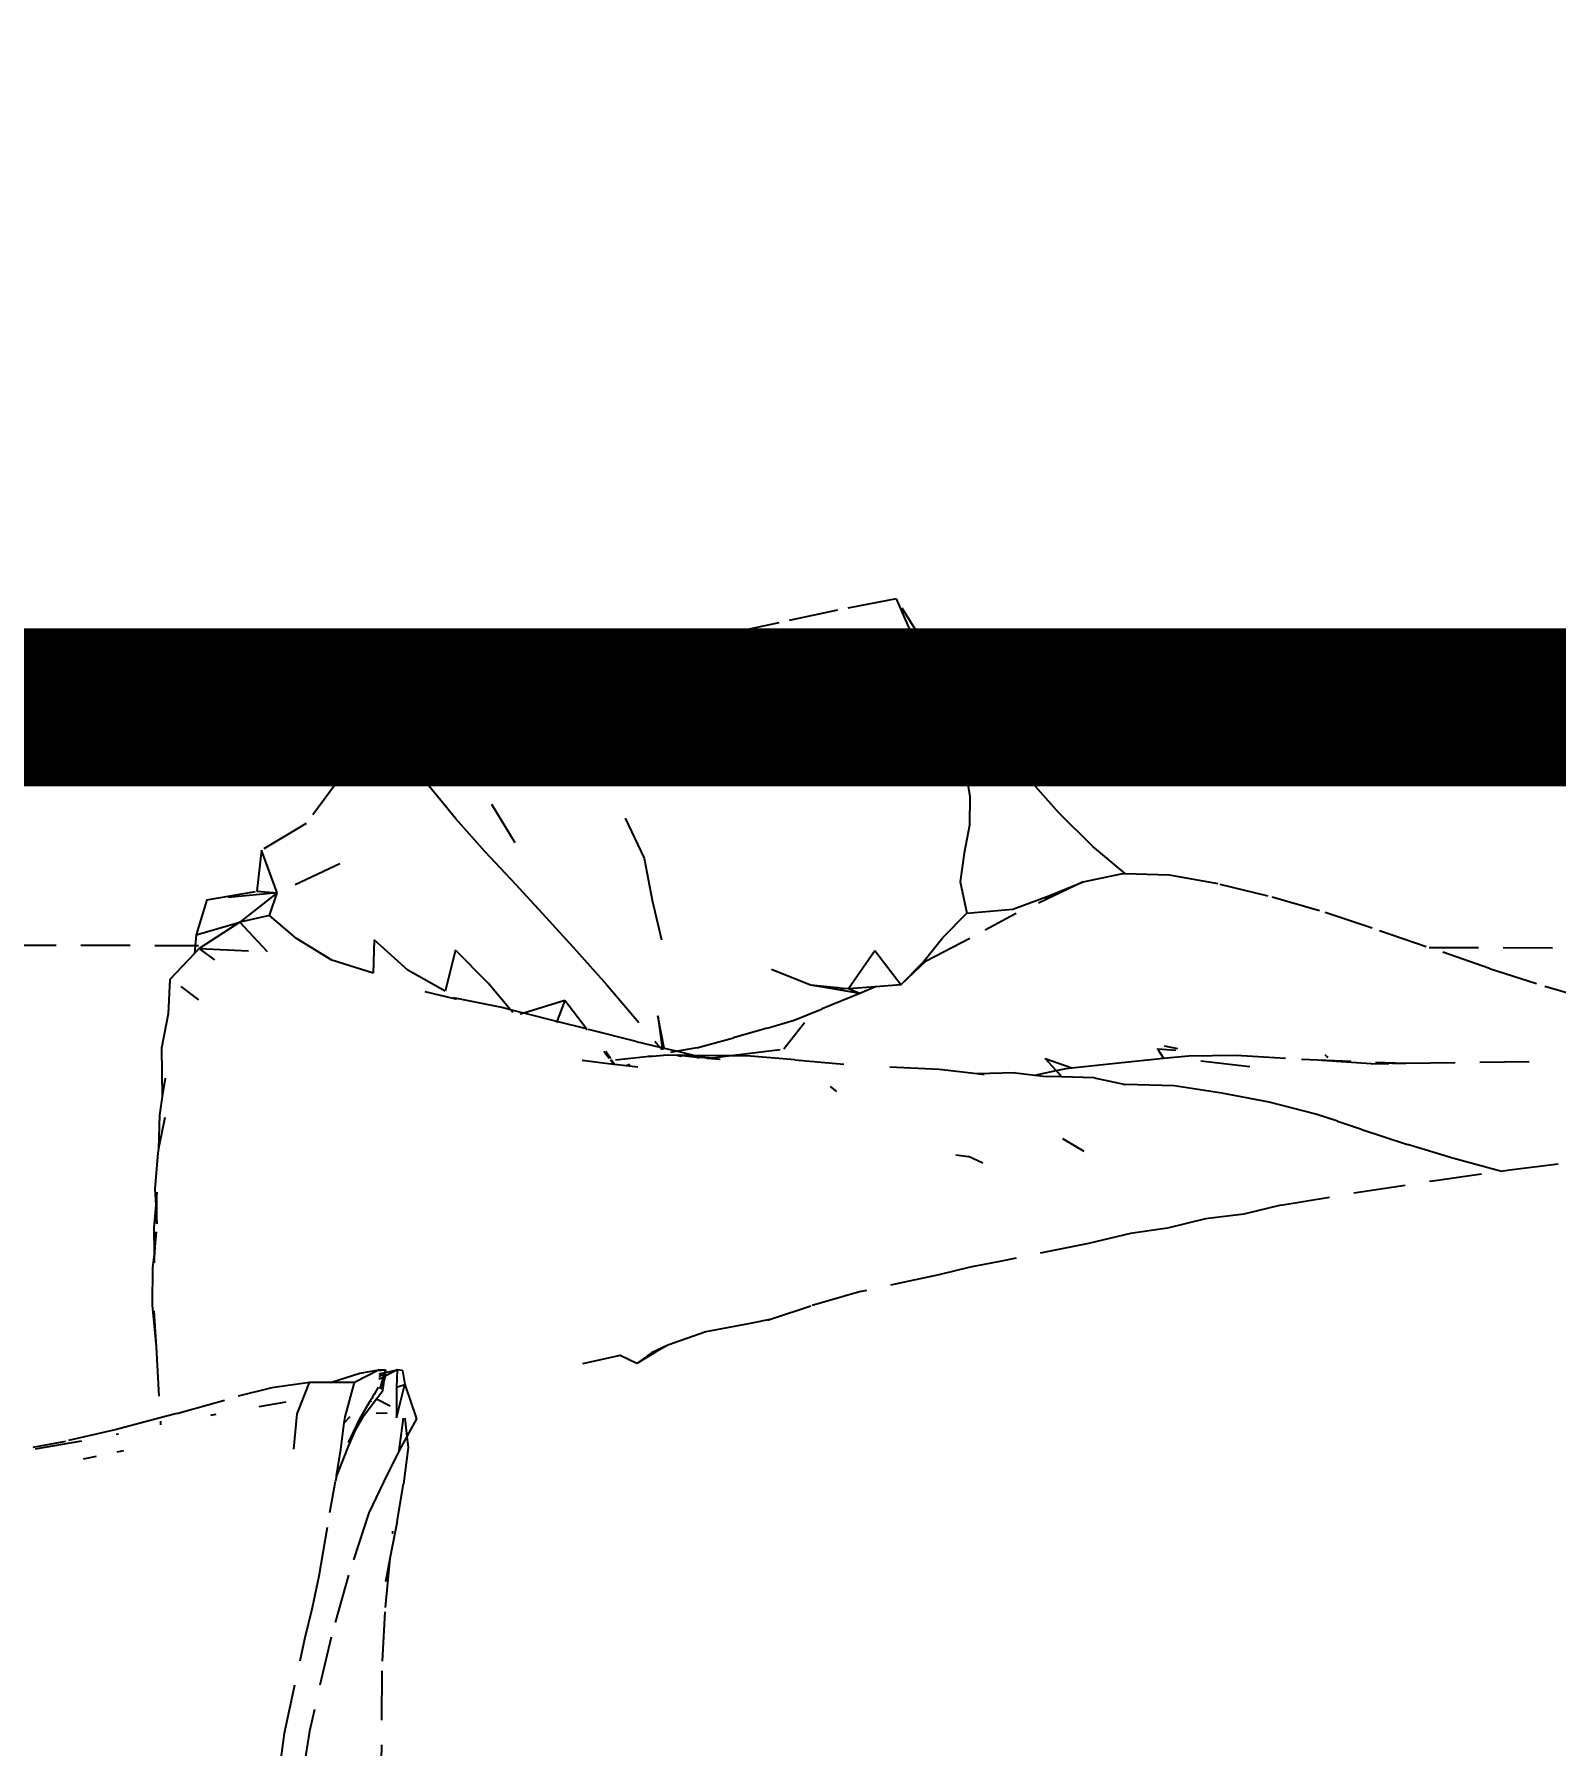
# Model space of a CAD drawing. Header units: millimetres. Extents: x 0 to 460473, y -68369 to 85219.
# Drawn here: x 229508.1 to 229700.9, y -29983.7 to -29766.9 of the extents above; entities that cross this region are included whole.
import ezdxf

# ---------------------------------------------------------------- set-up
doc = ezdxf.new("R2010")
doc.units = ezdxf.units.MM
doc.header["$LTSCALE"] = 50
doc.linetypes.add('HIDDEN2', pattern=[0.1875, 0.125, -0.0625])
for name, color, linetype in [('DIM', 7, 'Continuous'), ('fur', 6, 'Continuous'), ('hid', 8, 'HIDDEN2')]:
    doc.layers.add(name, color=color, linetype=linetype)
doc.styles.add('맑은 고딕', font='malgun.ttf')
doc.dimstyles.new('DH IN40', dxfattribs={"dimscale": 40, "dimtxt": 2.5, "dimasz": 1, "dimexe": 1.5, "dimexo": 1.5, "dimtad": 1, "dimdec": 7, "dimlunit": 6, "dimtxsty": '맑은 고딕', "dimblk": 'ARCHTICK', "dimcen": 2.5, "dimclrd": 256, "dimclre": 256, "dimclrt": 256, "dimadec": 0, "dimazin": 0, "dimtfac": 1, "dimtdec": 7, "dimtix": 1, "dimtmove": 0, "dimatfit": 3, "dimldrblk": 'ARCHTICK', "dimfxl": 1, "dimtfillclr": 1, "dimlwd": -1, "dimlwe": -1, "dimarcsym": 0})

# ---------------------------------------------------------------- blocks, each defined once
blk = doc.blocks.new('_ArchTick')
at = {"color": 0, "linetype": 'ByBlock', "const_width": 0.15}
blk.add_lwpolyline([(-0.5, -0.5), (0.5, 0.5)], dxfattribs=at)
blk = doc.blocks.new('*D439')
at = {"layer": 'Defpoints', "color": 0, "transparency": 16777216}
for p in [(229959, -29637.76), (229810.33, -30857.76), (229959, -30857.76)]:
    blk.add_point(p, dxfattribs=at)
at = {"layer": 'DIM', "transparency": 16777216}
for p, q in [((229899, -29637.76), (229750.33, -29637.76)), ((229810.33, -29637.76), (229810.33, -30857.76)), ((229899, -30857.76), (229750.33, -30857.76))]:
    blk.add_line(p, q, dxfattribs=at)
at = {"layer": 'DIM', "transparency": 16777216, "xscale": 40, "yscale": 40, "zscale": 40}
for p, rotation in [((229810.33, -29637.76), 90), ((229810.33, -30857.76), 270)]:
    blk.add_blockref('_ArchTick', p, dxfattribs=dict(at, rotation=rotation))
at = {"layer": 'DIM', "transparency": 16777216, "insert": (229725.01, -30247.76), "char_height": 100, "attachment_point": 5, "rotation": 90, "style": '맑은 고딕'}
blk.add_mtext('1,220', dxfattribs=at)

msp = doc.modelspace()

# ---------------------------------------------------------------- linework, layer by layer
at = {"layer": 'fur', "color": 40, "lineweight": 50, "true_color": 0xf8d731, "const_width": 20}
msp.add_lwpolyline([(227948.79534532, -29852.15140199), (229958.57693828, -29852.15140199), (229958.57693828, -31062.19639215), (227948.79534532, -31062.19639215)], close=True, dxfattribs=at)
at = {"layer": 'hid'}
for p, q in [((229617.32515792, -29838.43066378), (229609.87629057, -29839.8699044)), ((229617.32515792, -29838.43066378), (229619.04356329, -29842.40426764)), ((229621.36987622, -29844.92167067), (229617.32515792, -29838.43066378)), ((229580.40743819, -29846.13778672), (229602.49845308, -29841.41105496)), ((229609.87629057, -29839.8699044), (229602.49845308, -29841.41105496)), ((229619.04356329, -29842.40426764), (229621.14257745, -29846.83040806)), ((229624.52006388, -29849.51625085), (229621.36987622, -29844.92167067)), ((229573.04989029, -29847.77600605), (229565.72633723, -29849.53923431)), ((229580.40743819, -29846.13778672), (229573.04989029, -29847.77600605)), ((229621.14257745, -29846.83040806), (229623.08961472, -29851.19805951)), ((229565.72633723, -29849.53923431), (229558.68507457, -29851.77972618)), ((229626.42534473, -29852.15140199), (229624.52006388, -29849.51625085)), ((229558.08195127, -29852.15140199), (228184.66510002, -29852.15140199)), ((229558.08195127, -29852.15140199), (229553.03826654, -29855.25958174)), ((229558.68507457, -29851.77972618), (229558.08195127, -29852.15140199)), ((229623.08961472, -29851.19805951), (229624.72203317, -29855.42580241)), ((229903.7391028, -29852.15140199), (229626.42534473, -29852.15140199)), ((229627.76157099, -29853.9995065), (229626.42534473, -29852.15140199)), ((229630.55181338, -29857.05810415), (229627.76157099, -29853.9995065)), ((229553.03826654, -29855.25958174), (229550.89892799, -29859.47216898)), ((229555.00230123, -29858.08332533), (229553.03826654, -29855.25958174)), ((229624.72203317, -29855.42580241), (229625.95917839, -29859.50000517)), ((229555.00230123, -29858.08332533), (229550.89892799, -29859.47216898)), ((229558.10882886, -29862.09940898), (229555.00230123, -29858.08332533)), ((229632.88012601, -29859.6828162), (229630.55181338, -29857.05810415)), ((229547.15682752, -29860.73873484), (229542.60118691, -29866.8769587)), ((229550.89892799, -29859.47216898), (229547.15682752, -29860.73873484)), ((229625.95917839, -29859.50000517), (229626.64074142, -29863.39551807)), ((229634.98113987, -29862.18299483), (229632.88012601, -29859.6828162)), ((229561.56430343, -29866.28319269), (229558.10882886, -29862.09940898)), ((229637.93335763, -29865.52236065), (229634.98113987, -29862.18299483)), ((229566.06628553, -29864.40927393), (229569.00917138, -29869.2709907)), ((229626.64074142, -29863.39551807), (229626.593082, -29867.09305613)), ((229542.60118691, -29866.8769587), (229536.94138085, -29870.27016394)), ((229565.25774181, -29870.45255229), (229561.56430343, -29866.28319269)), ((229582.98171342, -29866.19965967), (229585.38368152, -29871.25475458)), ((229626.593082, -29867.09305613), (229625.9531793, -29870.62115056)), ((229642.24536862, -29869.76664107), (229637.93335763, -29865.52236065)), ((229536.94138085, -29870.27016394), (229536.35813621, -29875.44973943)), ((229538.91941341, -29875.66647089), (229536.94138085, -29870.27016394)), ((229569.14181788, -29874.57932643), (229565.25774181, -29870.45255229)), ((229585.38368152, -29871.25475458), (229586.42785608, -29876.57054013)), ((229625.9531793, -29870.62115056), (229625.44292355, -29874.25042508)), ((229646.32276576, -29873.22427261), (229642.24536862, -29869.76664107)), ((229546.85987268, -29872.00163804), (229538.91941341, -29875.66647089)), ((229640.98822644, -29874.2675438), (229646.02412737, -29873.21532365)), ((229646.02412737, -29873.21532365), (229646.32276576, -29873.22427261)), ((229646.32276576, -29873.22427261), (229651.90789936, -29873.39163591)), ((229651.90789936, -29873.39163591), (229658.32559017, -29874.53874873)), ((229529.99243749, -29876.52351649), (229536.35813621, -29875.44973943)), ((229538.91941341, -29875.66647089), (229529.99243749, -29876.52351649)), ((229538.91941341, -29875.66647089), (229534.17380168, -29879.3501132)), ((229536.35813621, -29875.44973943), (229538.91941341, -29875.66647089)), ((229537.93056377, -29878.53073936), (229538.91941341, -29875.66647089)), ((229572.97056902, -29878.79713624), (229569.14181788, -29874.57932643)), ((229625.44292355, -29874.25042508), (229626.25246712, -29878.23010503)), ((229632.1135759, -29877.72251382), (229636.64555345, -29876.04926451)), ((229640.98822644, -29874.2675438), (229632.34687376, -29878.37355357)), ((229636.13535015, -29876.32269319), (229640.98822644, -29874.2675438)), ((229636.64555345, -29876.04926451), (229640.98822644, -29874.2675438)), ((229658.32559017, -29874.53874873), (229664.93458523, -29876.16587259)), ((229529.99243749, -29876.52351649), (229528.66630581, -29880.98273196)), ((229586.42785608, -29876.57054013), (229587.5783478, -29881.60957303)), ((229626.25246712, -29878.23010503), (229623.22692718, -29881.31712821)), ((229626.25246712, -29878.23010503), (229632.1135759, -29877.72251382)), ((229664.93458523, -29876.16587259), (229671.66756143, -29878.12105244)), ((229671.66756143, -29878.12105244), (229678.52785161, -29880.41004734)), ((229528.66630581, -29880.98273196), (229534.17380168, -29879.3501132)), ((229534.17380168, -29879.3501132), (229529.05058071, -29882.68984886)), ((229537.93056377, -29878.53073936), (229534.17380168, -29879.3501132)), ((229537.70259844, -29883.14539705), (229534.17380168, -29879.3501132)), ((229541.37237376, -29881.42533544), (229537.93056377, -29878.53073936)), ((229576.85197882, -29883.01077204), (229572.97056902, -29878.79713624)), ((229621.10735777, -29884.2605926), (229628.58211288, -29880.37063202)), ((229632.34687376, -29878.37355357), (229628.58211288, -29880.37063202)), ((229678.52785161, -29880.41004734), (229684.81618002, -29882.57438418)), ((229495.31849072, -29882.2547523), (229528.54819296, -29882.31080191)), ((229528.54819296, -29882.31080191), (229528.4584638, -29883.31972339)), ((229528.66630581, -29880.98273196), (229528.54819296, -29882.31080191)), ((229528.54819296, -29882.31080191), (229528.96541501, -29882.31150565)), ((229545.83569508, -29884.1953981), (229541.37237376, -29881.42533544)), ((229551.19488017, -29881.60592738), (229551.08656331, -29885.83160968)), ((229555.47122992, -29885.46635747), (229551.19488017, -29881.60592738)), ((229620.67931456, -29884.4833519), (229623.22692718, -29881.31712821)), ((229684.81618002, -29882.57438418), (229739.80172761, -29882.66713008)), ((229692.48172982, -29885.21866437), (229684.81618002, -29882.57438418)), ((229528.4584638, -29883.31972339), (229525.34447758, -29886.63227974)), ((229529.05058071, -29882.68984886), (229528.4584638, -29883.31972339)), ((229531.03494564, -29884.14995952), (229529.05058071, -29882.68984886)), ((229529.05058071, -29882.68984886), (229537.70259844, -29883.14539705)), ((229551.08656331, -29885.83160968), (229545.83569508, -29884.1953981)), ((229561.50397927, -29882.91418864), (229560.20917615, -29888.11024882)), ((229565.64101687, -29887.09036403), (229561.50397927, -29882.91418864)), ((229580.6800634, -29887.31639455), (229576.85197882, -29883.01077204)), ((229614.59957236, -29882.98250502), (229611.2727449, -29887.82588784)), ((229617.90906913, -29887.31153368), (229614.59957236, -29882.98250502)), ((229621.10735777, -29884.2605926), (229617.90906913, -29887.31153368)), ((229617.90906913, -29887.31153368), (229620.67931456, -29884.4833519)), ((229620.67931456, -29884.4833519), (229621.10735777, -29884.2605926)), ((229525.34447758, -29886.63227974), (229525.12784385, -29890.98355217)), ((229560.20917615, -29888.11024882), (229555.47122992, -29885.46635747)), ((229606.46414275, -29887.36664117), (229601.52622693, -29885.37252152)), ((229692.48172982, -29885.21866437), (229699.46800084, -29887.46803261)), ((229528.99858861, -29889.210655), (229526.74626443, -29887.50554585)), ((229561.56963595, -29889.10725581), (229557.64623253, -29888.19705764)), ((229567.38141889, -29890.17744005), (229557.64623253, -29888.19705764)), ((229561.61314756, -29889.13029661), (229561.56963595, -29889.10725581)), ((229568.47198131, -29890.45386865), (229565.64101687, -29887.09036403)), ((229580.6800634, -29887.31639455), (229587.40775197, -29895.20074507)), ((229609.88039645, -29887.69291128), (229606.46414275, -29887.36664117)), ((229609.50727157, -29887.86151442), (229606.46414275, -29887.36664117)), ((229612.73085652, -29888.38573342), (229607.9639147, -29890.34772906)), ((229609.88039645, -29887.69291128), (229609.50727157, -29887.86151442)), ((229610.28729286, -29887.98836139), (229609.50727157, -29887.86151442)), ((229610.59734713, -29887.76138382), (229609.88039645, -29887.69291128)), ((229610.28729286, -29887.98836139), (229610.59734713, -29887.76138382)), ((229612.73085652, -29888.38573342), (229610.28729286, -29887.98836139)), ((229611.2727449, -29887.82588784), (229610.59734713, -29887.76138382)), ((229614.71991389, -29887.55871197), (229611.2727449, -29887.82588784)), ((229612.73085652, -29888.38573342), (229611.2727449, -29887.82588784)), ((229614.71991389, -29887.55871197), (229612.73085652, -29888.38573342)), ((229617.90906913, -29887.31153368), (229614.71991389, -29887.55871197)), ((229699.46800084, -29887.46803261), (229706.34295545, -29889.47821427)), ((229525.12784385, -29890.98355217), (229524.26197552, -29895.3348246)), ((229568.47198131, -29890.45386865), (229567.38141889, -29890.17744005)), ((229568.7763365, -29890.8154769), (229568.47198131, -29890.45386865)), ((229570.16971388, -29890.88419875), (229568.47198131, -29890.45386865)), ((229570.16971388, -29890.88419875), (229569.69368383, -29891.03128799)), ((229575.36887101, -29889.27770332), (229570.16971388, -29890.88419875)), ((229574.35248889, -29891.94442108), (229570.16971388, -29890.88419875)), ((229575.36887101, -29889.27770332), (229574.35248889, -29891.94442108)), ((229578.0966223, -29892.89345942), (229575.36887101, -29889.27770332)), ((229587.95687329, -29895.33289074), (229587.13508187, -29891.23631748)), ((229587.13508187, -29891.23631748), (229587.70396684, -29895.27063976)), ((229604.38379241, -29891.75928384), (229607.9639147, -29890.34772906)), ((229574.35248889, -29891.94442108), (229574.28852336, -29892.11224971)), ((229578.0966223, -29892.89345942), (229574.35248889, -29891.94442108)), ((229578.20179338, -29893.03286838), (229578.0966223, -29892.89345942)), ((229584.39083249, -29894.48887447), (229578.0966223, -29892.89345942)), ((229600.97564398, -29892.78841485), (229596.69929423, -29894.03496419)), ((229600.97564398, -29892.78841485), (229604.38379241, -29891.75928384)), ((229603.09065571, -29895.42543758), (229605.73225404, -29892.06187309)), ((229524.26197552, -29895.3348246), (229524.36772718, -29901.44293695)), ((229584.39083249, -29894.48887447), (229587.40775197, -29895.20074507)), ((229587.68886264, -29895.53010361), (229587.40775197, -29895.20074507)), ((229587.40775197, -29895.20074507), (229587.70396684, -29895.27063976)), ((229587.70396684, -29895.27063976), (229587.74296265, -29895.54718366)), ((229587.70396684, -29895.27063976), (229587.95687329, -29895.33289074)), ((229587.95687329, -29895.33289074), (229589.61013847, -29895.72041892)), ((229592.08666228, -29895.30159103), (229589.61013847, -29895.72041892)), ((229592.08666228, -29895.30159103), (229596.69929423, -29894.03496419)), ((229596.44213423, -29896.26178191), (229603.09065571, -29895.42543758)), ((229650.40864722, -29895.36299488), (229650.40403798, -29895.41738377)), ((229650.40403798, -29895.41738377), (229651.1869635, -29896.59459614)), ((229650.40403798, -29895.41738377), (229652.73643919, -29895.57514244)), ((229652.98110795, -29895.4141664), (229651.30692578, -29895.05182449)), ((229581.57486845, -29897.37230344), (229577.54320705, -29896.89173001)), ((229580.98990872, -29896.62449004), (229580.29344112, -29895.73412481)), ((229581.16307861, -29896.66851336), (229580.55423409, -29895.7613256)), ((229581.57486845, -29897.37230344), (229581.15632625, -29896.83723847)), ((229581.64068097, -29897.38014829), (229581.27511342, -29896.83544697)), ((229581.64068097, -29897.38014829), (229581.57486845, -29897.37230344)), ((229583.1402994, -29897.55890258), (229581.64068097, -29897.38014829)), ((229586.47351472, -29896.34987876), (229581.78922808, -29896.82769331)), ((229583.603386, -29897.41319257), (229583.1402994, -29897.55890258)), ((229584.5904688, -29897.73176255), (229583.1402994, -29897.55890258)), ((229585.92326614, -29896.32131732), (229586.47351472, -29896.34987876)), ((229586.47351472, -29896.34987876), (229588.29657193, -29896.16392019)), ((229588.29657193, -29896.16392019), (229589.79657305, -29896.19553401)), ((229589.61013847, -29895.72041892), (229588.75158205, -29895.86561735)), ((229589.61013847, -29895.72041892), (229591.66100793, -29896.20434091)), ((229589.63733523, -29896.25059186), (229590.10351969, -29896.3257787)), ((229589.6428387, -29896.14699816), (229589.79657305, -29896.19553401)), ((229589.79657305, -29896.19553401), (229590.0467344, -29896.18494684)), ((229589.79657305, -29896.19553401), (229589.95198687, -29896.24460008)), ((229592.07126068, -29896.50204037), (229589.95198687, -29896.24460008)), ((229589.95198687, -29896.24460008), (229592.59252217, -29896.42414047)), ((229590.0467344, -29896.18494684), (229591.66100793, -29896.20434091)), ((229591.66100793, -29896.20434091), (229596.44213423, -29896.26178191)), ((229591.66100793, -29896.20434091), (229592.59252217, -29896.42414047)), ((229592.11299161, -29896.50328298), (229592.07126068, -29896.50204037)), ((229592.11299161, -29896.50328298), (229592.3462177, -29896.52666983)), ((229593.20914644, -29896.56963878), (229592.3462177, -29896.52666983)), ((229592.59252217, -29896.42414047), (229592.67065675, -29896.44257706)), ((229592.67065675, -29896.44257706), (229594.05736262, -29896.56177194)), ((229592.67065675, -29896.44257706), (229593.20914644, -29896.56963878)), ((229593.44365632, -29896.6249736), (229593.20914644, -29896.56963878)), ((229594.92476021, -29896.75210193), (229593.44365632, -29896.6249736)), ((229594.05736262, -29896.56177194), (229596.44213423, -29896.26178191)), ((229595.04458551, -29896.75280105), (229594.92476021, -29896.75210193)), ((229596.44213423, -29896.26178191), (229598.38070523, -29896.28507212)), ((229604.46677979, -29896.8077743), (229598.38070523, -29896.28507212)), ((229604.46677979, -29896.8077743), (229613.57572805, -29897.61330523)), ((229622.77432933, -29898.00809252), (229613.57572805, -29897.61330523)), ((229636.1929556, -29896.61677376), (229639.55580137, -29897.81450372)), ((229637.56712758, -29898.17158525), (229636.1929556, -29896.61677376)), ((229639.58479692, -29897.82483093), (229645.11493228, -29897.20604874)), ((229645.11493228, -29897.20604874), (229651.1869635, -29896.59459614)), ((229651.1869635, -29896.59459614), (229654.34319572, -29896.2743465)), ((229654.34319572, -29896.2743465), (229660.40294096, -29896.21411397)), ((229655.91195718, -29896.93209637), (229662.14101001, -29897.66381602)), ((229660.40294096, -29896.21411397), (229668.65546461, -29896.73804799)), ((229668.65546461, -29896.73804799), (229681.73517811, -29897.21134976)), ((229677.47634483, -29897.295288), (229668.65546461, -29896.73804799)), ((229671.87919592, -29896.385037), (229671.648756, -29896.17356194)), ((229672.02482545, -29896.51390052), (229671.87919592, -29896.385037)), ((229677.47634483, -29897.295288), (229679.73860855, -29897.25508105)), ((229680.1709351, -29897.23130414), (229679.73860855, -29897.25508105)), ((229680.1709351, -29897.23130414), (229681.73517811, -29897.21134976)), ((229681.73517811, -29897.21134976), (229681.88800734, -29897.21688003)), ((229681.88800734, -29897.21688003), (229700.56116795, -29896.97119469)), ((229524.71990588, -29899.13174635), (229524.36772718, -29901.44293695)), ((229627.55961457, -29898.58076376), (229622.77432933, -29898.00809252)), ((229632.42419533, -29898.46723353), (229627.55961457, -29898.58076376)), ((229628.46479739, -29898.68909004), (229627.55961457, -29898.58076376)), ((229632.42419533, -29898.46723353), (229634.89303577, -29898.75066454)), ((229634.89303577, -29898.75066454), (229637.56712758, -29898.17158525)), ((229634.89303577, -29898.75066454), (229636.32093614, -29898.9145922)), ((229638.26680387, -29898.96323633), (229636.32093614, -29898.9145922)), ((229637.56712758, -29898.17158525), (229638.86888204, -29897.88968804)), ((229638.26680387, -29898.96323633), (229637.56712758, -29898.17158525)), ((229642.39734551, -29899.06649443), (229638.26680387, -29898.96323633)), ((229638.86888204, -29897.88968804), (229639.55580137, -29897.81450372)), ((229639.55580137, -29897.81450372), (229639.58479692, -29897.82483093)), ((229642.39734551, -29899.06649443), (229646.36307583, -29899.94139845)), ((229646.36307583, -29899.94139845), (229646.06426471, -29899.95988799)), ((229652.52513884, -29900.10783046), (229646.36307583, -29899.94139845)), ((229524.36772718, -29901.44293695), (229524.00801413, -29903.80357211)), ((229609.80855385, -29900.80669527), (229608.9986329, -29900.16678676)), ((229658.58155125, -29901.01385462), (229652.52513884, -29900.10783046)), ((229664.554643, -29902.16313369), (229658.58155125, -29901.01385462)), ((229524.00801413, -29903.80357211), (229523.90973549, -29908.03104647)), ((229524.69390984, -29904.08835578), (229523.90973549, -29908.03104647)), ((229670.47640922, -29903.67930288), (229664.554643, -29902.16313369)), ((229673.21348092, -29904.58032145), (229670.47640922, -29903.67930288)), ((229673.21348092, -29904.58032145), (229676.27219459, -29905.57874121)), ((229676.27219459, -29905.57874121), (229676.3191155, -29905.6043892)), ((229676.3191155, -29905.6043892), (229679.00133584, -29906.49933244)), ((229523.90973549, -29908.03104647), (229523.79071384, -29908.62946637)), ((229641.12903135, -29908.42801556), (229638.42742246, -29906.7874524)), ((229679.00133584, -29906.49933244), (229682.08324602, -29907.52116516)), ((229687.95175197, -29909.30903732), (229682.08324602, -29907.52116516)), ((229523.79071384, -29908.62946637), (229523.44476645, -29913.13327506)), ((229624.8702021, -29908.85271299), (229626.48509842, -29909.0504601)), ((229628.27841845, -29909.86860097), (229626.48509842, -29909.0504601)), ((229693.69554525, -29910.8580174), (229687.95175197, -29909.30903732)), ((229693.8953607, -29910.9146883), (229695.06200413, -29910.75197643)), ((229695.06200413, -29910.75197643), (229701.17527656, -29909.97753744)), ((229675.60296302, -29913.60314168), (229685.29082325, -29912.11476399)), ((229685.29082325, -29912.11476399), (229693.8953607, -29910.9146883)), ((229693.8953607, -29910.9146883), (229693.69554525, -29910.8580174)), ((229523.44476645, -29913.13327506), (229523.54700186, -29915.22380185)), ((229523.69706142, -29913.54713599), (229523.54700186, -29915.22380185)), ((229523.6627333, -29917.59029786), (229523.69706142, -29913.54713599)), ((229666.05374838, -29915.22152126), (229675.60296302, -29913.60314168)), ((229523.54700186, -29915.22380185), (229523.29445597, -29918.04558187)), ((229523.54700186, -29915.22380185), (229523.6627333, -29917.59029786)), ((229656.51586535, -29916.92224505), (229651.66926898, -29918.13836111)), ((229661.37412662, -29916.35843681), (229656.51586535, -29916.92224505)), ((229666.05374838, -29915.22152126), (229661.37412662, -29916.35843681)), ((229523.29445597, -29918.04558187), (229523.32268806, -29921.4058483)), ((229523.61240762, -29918.56535167), (229523.32268806, -29921.4058483)), ((229523.33211691, -29922.52809782), (229523.61240762, -29918.56535167)), ((229647.01331029, -29918.81558088), (229641.70345102, -29920.07462582)), ((229651.66926898, -29918.13836111), (229647.01331029, -29918.81558088)), ((229523.32268806, -29921.4058483), (229523.14547862, -29923.14326223)), ((229523.32268806, -29921.4058483), (229523.33211691, -29922.52809782)), ((229641.70345102, -29920.07462582), (229630.45449484, -29922.33115328)), ((229523.14547862, -29923.14326223), (229523.08015522, -29927.86855758)), ((229626.68573457, -29923.06839425), (229622.71100563, -29924.04598417)), ((229630.45449484, -29922.33115328), (229626.68573457, -29923.06839425)), ((229622.71100563, -29924.04598417), (229612.69119588, -29926.19390814)), ((229523.08015522, -29927.86855758), (229523.57482071, -29933.14649875)), ((229606.51480171, -29927.98178419), (229601.55115603, -29929.64043271)), ((229612.69119588, -29926.19390814), (229606.51480171, -29927.98178419)), ((229523.30512101, -29928.59647307), (229523.57482071, -29933.14649875)), ((229598.84030201, -29930.17678463), (229593.20615872, -29931.26083821)), ((229601.55115603, -29929.64043271), (229598.84030201, -29930.17678463)), ((229601.55115603, -29929.64043271), (229601.02197027, -29929.81726507)), ((229593.20615872, -29931.26083821), (229588.39089092, -29932.9195049)), ((229523.57482071, -29933.14649875), (229524.10749394, -29942.13307505)), ((229582.34581011, -29934.2328648), (229577.58053471, -29935.30444918)), ((229584.4578223, -29935.27784648), (229582.34581011, -29934.2328648)), ((229586.85790368, -29933.83871275), (229584.4578223, -29935.27784648)), ((229586.32053906, -29933.89537767), (229584.4578223, -29935.27784648)), ((229588.39089092, -29932.9195049), (229586.32053906, -29933.89537767)), ((229586.85790368, -29933.83871275), (229586.32053906, -29933.89537767)), ((229588.39089092, -29932.9195049), (229586.85790368, -29933.83871275)), ((229545.6701383, -29937.65587888), (229549.40883286, -29936.47171377)), ((229551.85929358, -29936.07000501), (229548.69360828, -29937.6675938)), ((229549.40883286, -29936.47171377), (229551.85929358, -29936.07000501)), ((229552.38904636, -29936.58467619), (229551.80676656, -29936.93342562)), ((229551.82889061, -29936.56975825), (229552.54829767, -29936.41687108)), ((229552.65217302, -29936.04839527), (229551.85100467, -29936.20625521)), ((229551.85929358, -29936.07000501), (229552.65217302, -29936.04839527)), ((229552.39255047, -29936.9693513), (229552.54829767, -29936.41687108)), ((229552.53452707, -29936.9129744), (229552.60363358, -29936.40511118)), ((229552.54829767, -29936.41687108), (229552.65217302, -29936.04839527)), ((229552.54829767, -29936.41687108), (229552.60363358, -29936.40511118)), ((229552.65217302, -29936.04839527), (229552.60363358, -29936.40511118)), ((229552.60363358, -29936.40511118), (229554.13161472, -29936.0803872)), ((229552.60363358, -29936.40511118), (229552.61151253, -29936.88240456)), ((229554.13161472, -29936.0803872), (229552.61151253, -29936.88240456)), ((229554.13161472, -29936.0803872), (229554.03690264, -29938.25203349)), ((229554.80467905, -29936.15573071), (229554.13161472, -29936.0803872)), ((229554.80467905, -29936.15573071), (229555.09163541, -29937.93322457)), ((229538.24902979, -29938.32904216), (229533.97951233, -29939.40403443)), ((229543.01413855, -29937.64558779), (229538.24902979, -29938.32904216)), ((229541.46404092, -29941.62928324), (229543.01413855, -29937.64558779)), ((229545.6701383, -29937.65587888), (229543.01413855, -29937.64558779)), ((229548.69360828, -29937.6675938), (229545.6701383, -29937.65587888)), ((229547.52228639, -29942.01463939), (229548.69360828, -29937.6675938)), ((229551.72548059, -29938.26957574), (229551.23700712, -29939.09834423)), ((229551.67850937, -29939.50226091), (229552.29356088, -29938.68383293)), ((229551.79002574, -29937.20860533), (229552.39255047, -29936.9693513)), ((229551.97476433, -29938.45135917), (229552.39255047, -29936.9693513)), ((229552.49316412, -29937.21695035), (229552.03972396, -29938.49872922)), ((229552.29356088, -29938.68383293), (229552.49316412, -29937.21695035)), ((229552.39255047, -29936.9693513), (229552.53452707, -29936.9129744)), ((229552.61151253, -29936.88240456), (229552.49316412, -29937.21695035)), ((229552.49316412, -29937.21695035), (229552.53452707, -29936.9129744)), ((229552.53452707, -29936.9129744), (229552.61151253, -29936.88240456)), ((229554.03690264, -29938.25203349), (229554.01463251, -29938.76266359)), ((229554.01463251, -29938.76266359), (229554.03121796, -29941.00165641)), ((229554.03690264, -29938.25203349), (229555.09163541, -29937.93322457)), ((229554.29129704, -29941.131409), (229555.09163541, -29937.93322457)), ((229555.09163541, -29937.93322457), (229556.56257841, -29942.26172488)), ((229526.20869394, -29941.57296053), (229533.97951233, -29939.40403443)), ((229540.02680703, -29940.15394828), (229536.58988846, -29940.75224071)), ((229550.62992789, -29940.12834517), (229549.51581659, -29942.01860205)), ((229549.9412519, -29941.81396993), (229551.5005231, -29939.73910115)), ((229550.8984755, -29939.67271389), (229550.62992789, -29940.12834517)), ((229550.84749811, -29940.01369969), (229550.62992789, -29940.12834517)), ((229551.00504225, -29939.49190741), (229550.8984755, -29939.67271389)), ((229551.0890641, -29939.53382563), (229550.8984755, -29939.67271389)), ((229551.23700712, -29939.09834423), (229551.00504225, -29939.49190741)), ((229551.00504225, -29939.49190741), (229551.0890641, -29939.53382563)), ((229551.23700712, -29939.09834423), (229551.32107465, -29939.07293355)), ((229551.5005231, -29939.73910115), (229551.58699929, -29939.62403024)), ((229551.5005231, -29939.73910115), (229553.23063318, -29940.60224732)), ((229551.65415811, -29939.58864188), (229551.58699929, -29939.62403024)), ((229551.65415811, -29939.58864188), (229551.67850937, -29939.50226091)), ((229554.03121796, -29941.00165641), (229554.29129704, -29941.131409)), ((229554.03121796, -29941.00165641), (229554.03493233, -29941.50308659)), ((229524.10749394, -29942.13307505), (229518.56735586, -29943.60990341)), ((229526.20869394, -29941.57296053), (229524.10749394, -29942.13307505)), ((229524.13176829, -29942.54260052), (229524.16040145, -29943.02566239)), ((229531.13158622, -29941.73453248), (229530.49093793, -29941.86246522)), ((229541.02410781, -29946.10762519), (229541.46404092, -29941.62928324)), ((229546.96687084, -29946.14664425), (229547.4197744, -29942.77727564)), ((229547.4197744, -29942.77727564), (229547.52228639, -29942.01463939)), ((229548.12909525, -29942.01584558), (229547.4197744, -29942.77727564)), ((229547.94038948, -29945.26912487), (229549.51581659, -29942.01860205)), ((229548.63075389, -29944.07698094), (229549.9412519, -29941.81396993)), ((229549.51581659, -29942.01860205), (229548.63075389, -29944.07698094)), ((229551.46471206, -29941.550189), (229552.83735734, -29941.5250336)), ((229554.03493233, -29941.50308659), (229554.19903817, -29941.50007915)), ((229554.03493233, -29941.50308659), (229554.03962871, -29942.13708579)), ((229554.03962871, -29942.13708579), (229554.19903817, -29941.50007915)), ((229554.19903817, -29941.50007915), (229554.29129704, -29941.131409)), ((229554.35958006, -29946.27786136), (229554.90787889, -29942.1799792)), ((229555.07986114, -29942.18847549), (229555.33889639, -29944.49253636)), ((229556.56257841, -29942.26172488), (229555.33889639, -29944.49253636)), ((229508.02862502, -29945.8638155), (229512.16449613, -29945.08840084)), ((229514.11608033, -29945.0885448), (229508.26766726, -29946.11960269)), ((229518.56735586, -29943.60990341), (229512.16449613, -29945.08840084)), ((229518.84141042, -29944.18879014), (229518.53067823, -29944.25084107)), ((229547.94038948, -29945.26912487), (229548.63075389, -29944.07698094)), ((229548.63075389, -29944.07698094), (229547.95272094, -29945.65387341)), ((229555.33889639, -29944.49253636), (229554.35958006, -29946.27786136)), ((229555.33889639, -29944.49253636), (229555.49807361, -29945.9083823)), ((229514.38000457, -29947.3327543), (229516.01866373, -29946.99828157)), ((229518.6695902, -29946.45719125), (229519.49488807, -29946.28873667)), ((229547.95272094, -29945.65387341), (229546.44728318, -29949.46440032)), ((229546.44728318, -29949.46440032), (229546.96687084, -29946.14664425)), ((229554.35958006, -29946.27786136), (229552.39354568, -29950.27038035)), ((229555.49807361, -29945.9083823), (229554.92532737, -29950.495724)), ((229546.44728318, -29949.46440032), (229546.30280515, -29950.13815936)), ((229545.60074524, -29954.10959696), (229546.30280515, -29950.13815936)), ((229552.39354568, -29950.27038035), (229550.52899586, -29954.17854736)), ((229554.12594892, -29955.28627127), (229554.92532737, -29950.495724)), ((229544.23278658, -29962.14651945), (229545.60074524, -29954.10959696)), ((229550.52899586, -29954.17854736), (229547.97138476, -29962.04341086)), ((229554.12594892, -29955.28627127), (229553.208352, -29959.94049946)), ((229553.49600274, -29956.7799169), (229553.51344751, -29956.73855416)), ((229553.53687182, -29956.49271841), (229553.51344751, -29956.73855416)), ((229553.208352, -29959.94049946), (229552.56435304, -29966.69920103)), ((229553.208352, -29959.94049946), (229552.62567705, -29962.89593902)), ((229543.37458374, -29966.13684577), (229544.23278658, -29962.14651945)), ((229547.97138476, -29962.04341086), (229545.74222372, -29969.91971326)), ((229542.44039246, -29970.12003928), (229543.37458374, -29966.13684577)), ((229552.56435304, -29966.69920103), (229552.16974637, -29974.16753366)), ((229539.84478714, -29982.07516754), (229542.44039246, -29970.12003928)), ((229545.74222372, -29969.91971326), (229542.99964075, -29981.8161148)), ((229552.16974637, -29974.16753366), (229552.10825572, -29985.52239715)), ((229536.61477829, -30006.34290947), (229539.84478714, -29982.07516754)), ((229542.99964075, -29981.8161148), (229541.73983232, -29989.85850577))]:
    msp.add_line(p, q, dxfattribs=at)

# ---------------------------------------------------------------- dimensions: what is measured, and where the dimension line sits
at = {"layer": 'DIM'}
dim = msp.add_linear_dim(base=(229810.3343327804, -30857.76328172), p1=(229958.9986514582, -29637.76328172), p2=(229958.9986514582, -30857.76328172), angle=90, dimstyle='DH IN40', dxfattribs=at)
dim.commit()
dim.dimension.update_dxf_attribs({"geometry": '*D439', "text_midpoint": (229725.0082458239, -30247.7632817201)})

doc.saveas('drawing.dxf')
